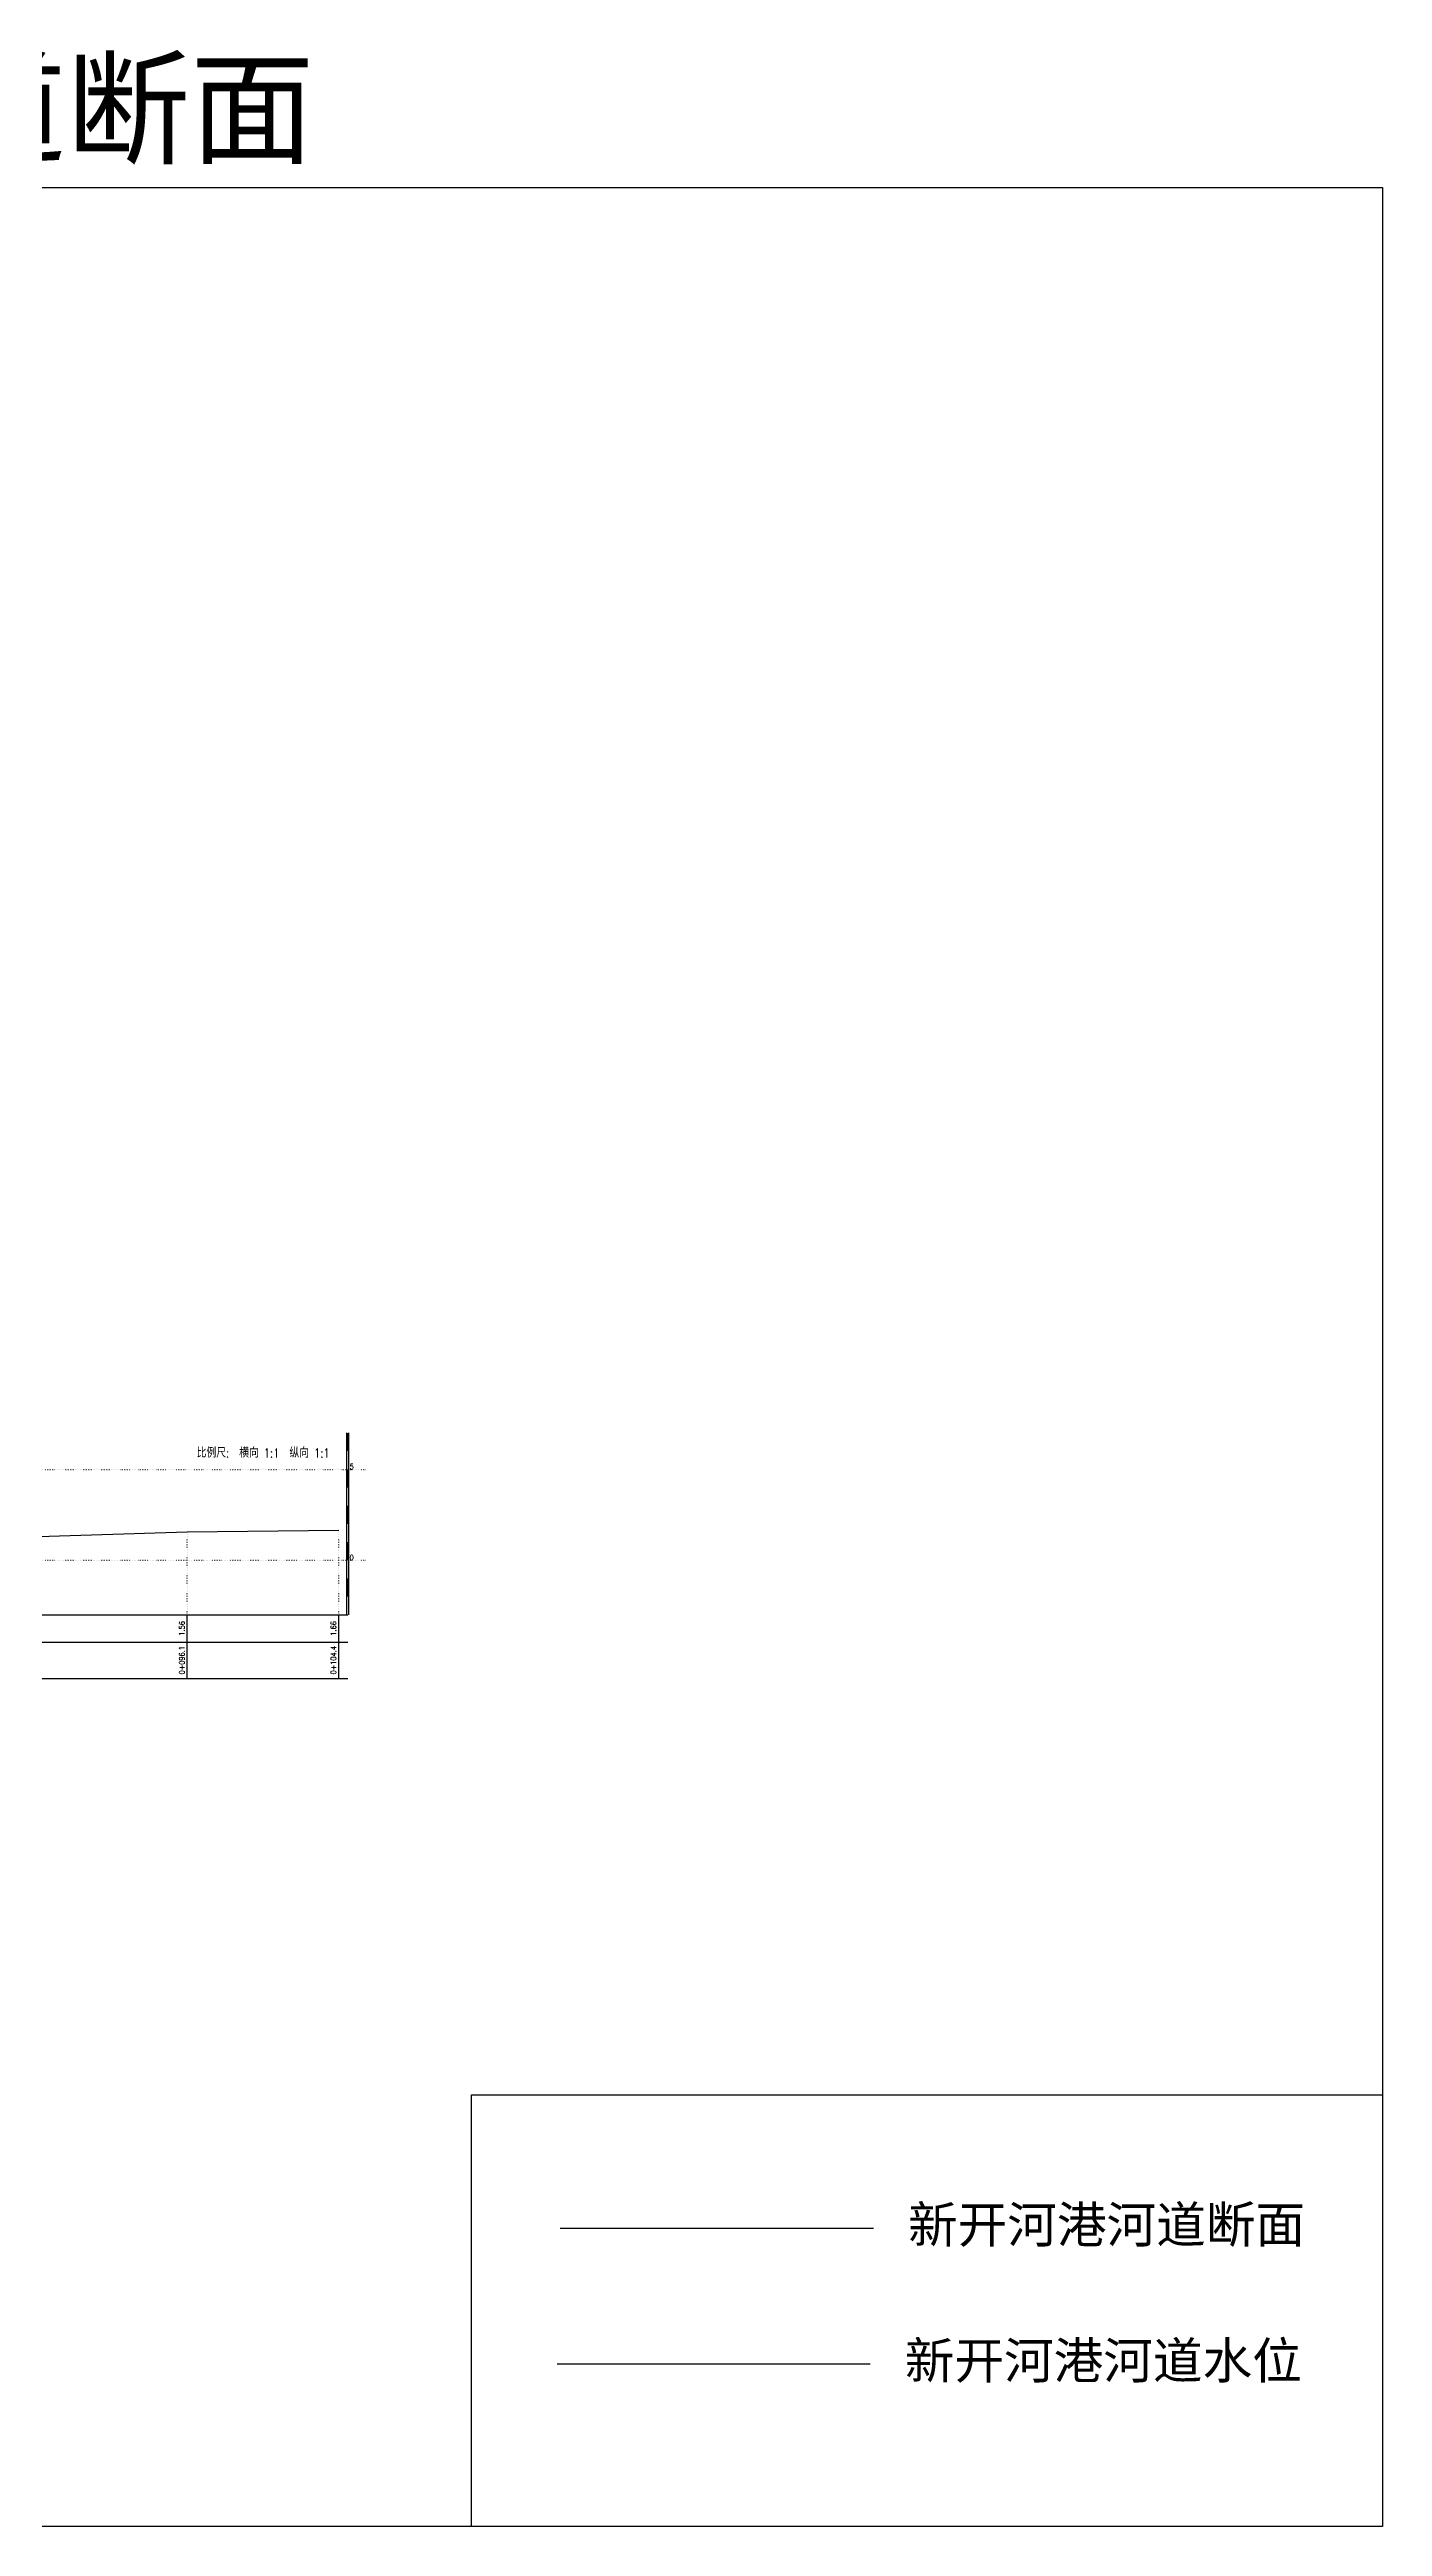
# Model space of a CAD drawing. Extents: x 495801 to 500182, y 3432967 to 3436227.
# Drawn here: x 499449 to 500182, y 3434264 to 3435627 of the extents above; entities that cross this region are included whole.
import ezdxf
from ezdxf.enums import TextEntityAlignment as Align

# ---------------------------------------------------------------- set-up
doc = ezdxf.new("R2010")
doc.units = 0
doc.header["$LTSCALE"] = 0.5
doc.linetypes.add('X4', pattern=[1.6, 0, -1.6])
doc.layers.get('0').update_dxf_attribs({"linetype": 'CONTINUOUS'})
for name, color, linetype in [('DMX', 1, 'CONTINUOUS'), ('zdm1', 2, 'CONTINUOUS'), ('ZDMT5', 3, 'CONTINUOUS'), ('地名注记', 7, 'CONTINUOUS'), ('水位', 4, 'CONTINUOUS')]:
    doc.layers.add(name, color=color, linetype=linetype)
doc.styles.add('HZ', font='rs.shx', dxfattribs={"width": 0.8, "bigfont": 'hztxt.shx'})
doc.styles.add('宋体', font='')
doc.styles.get('宋体').set_extended_font_data('SimSun')

msp = doc.modelspace()

# ---------------------------------------------------------------- linework, layer by layer
at = {"linetype": 'Continuous'}
for points in [[(498421, 3435551), (500181.6, 3435551), (500181.6, 3434264.4), (498421, 3434264.4)], [(500181.6, 3434264.4), (499680.8, 3434264.4), (499680.8, 3434501.9), (500181.6, 3434501.9)]]:
    msp.add_lwpolyline(points, close=True, dxfattribs=at)
at = {"layer": 'DMX', "linetype": 'Continuous', "flags": 128}
for points in [[(499425.3, 3434808.4), (499524.6, 3434811.5), (499607.9, 3434812.5)], [(499729.7, 3434428.5), (499901.8, 3434428.5)]]:
    msp.add_lwpolyline(points, dxfattribs=at)
at = {"layer": 'zdm1', "linetype": 'Continuous'}
for p, q in [((499612.4, 3434765.9), (499612.4, 3434865.9)), ((499613.4, 3434765.9), (499613.4, 3434865.9)), ((498563.6, 3434765.9), (499612.9, 3434765.9)), ((498518.6, 3434750.9), (499612.9, 3434750.9)), ((498518.6, 3434730.9), (499612.9, 3434730.9))]:
    msp.add_line(p, q, dxfattribs=at)
at = {"layer": 'zdm1', "linetype": 'X4'}
for p, q in [((498548.6, 3434845.9), (499622.9, 3434845.9)), ((498548.6, 3434795.9), (499622.9, 3434795.9))]:
    msp.add_line(p, q, dxfattribs=at)
at = {"layer": 'zdm1', "linetype": 'Continuous', "flags": 128}
for points in [[(499612.9, 3434855.9, 1, 1, 0), (499612.9, 3434865.9, 1, 1, 0)], [(499612.9, 3434835.9, 1, 1, 0), (499612.9, 3434845.9, 1, 1, 0)], [(499612.9, 3434815.9, 1, 1, 0), (499612.9, 3434825.9, 1, 1, 0)], [(499612.9, 3434795.9, 1, 1, 0), (499612.9, 3434805.9, 1, 1, 0)], [(499612.9, 3434775.9, 1, 1, 0), (499612.9, 3434785.9, 1, 1, 0)]]:
    msp.add_lwpolyline(points, format="xyseb", dxfattribs=at)
at = {"layer": 'ZDMT5', "linetype": 'X4'}
for p, q in [((499524.6, 3434765.9), (499524.6, 3434811.5)), ((499607.9, 3434765.9), (499607.9, 3434812.5))]:
    msp.add_line(p, q, dxfattribs=at)
at = {"layer": 'ZDMT5', "linetype": 'Continuous'}
for p, q in [((499524.6, 3434730.9), (499524.6, 3434765.9)), ((499607.9, 3434730.9), (499607.9, 3434765.9))]:
    msp.add_line(p, q, dxfattribs=at)
at = {"layer": '水位', "color": 0, "linetype": 'Continuous', "flags": 128}
msp.add_lwpolyline([(499727.9, 3434353.8), (499900, 3434353.8)], dxfattribs=at)

# ---------------------------------------------------------------- texts
at = {"layer": 'zdm1', "linetype": 'Continuous', "style": 'HZ', "width": 0.8}
for s, p in [('5', (499613.9, 3434845.9)), ('0', (499613.9, 3434795.9))]:
    msp.add_text(s, height=3, dxfattribs=at).set_placement(p)
at = {"layer": 'ZDMT5', "linetype": 'Continuous', "style": 'HZ', "width": 0.8}
msp.add_text('比例尺:  横向 1:1  纵向 1:1', height=5, dxfattribs=at).set_placement((499602.9, 3434850.9), align=Align.BOTTOM_RIGHT)
for s, p in [('1.56', (499524.1, 3434758.4)), ('1.66', (499607.4, 3434758.4)), ('0+096.1', (499524.1, 3434740.9)), ('0+104.4', (499607.4, 3434740.9))]:
    msp.add_text(s, height=3, rotation=90, dxfattribs=at).set_placement(p, align=Align.BOTTOM_CENTER)
at = {"layer": '地名注记', "color": 6, "linetype": 'Continuous', "style": '宋体'}
for s, height, p in [('长兴县新开河港河道断面', 50, (499219.4, 3435595.2)), ('新开河港河道断面', 20, (500030, 3434430.8)), ('新开河港河道水位', 20, (500028.2, 3434356.1))]:
    msp.add_text(s, height=height, dxfattribs=at).set_placement(p, align=Align.MIDDLE)

doc.saveas('drawing.dxf')
